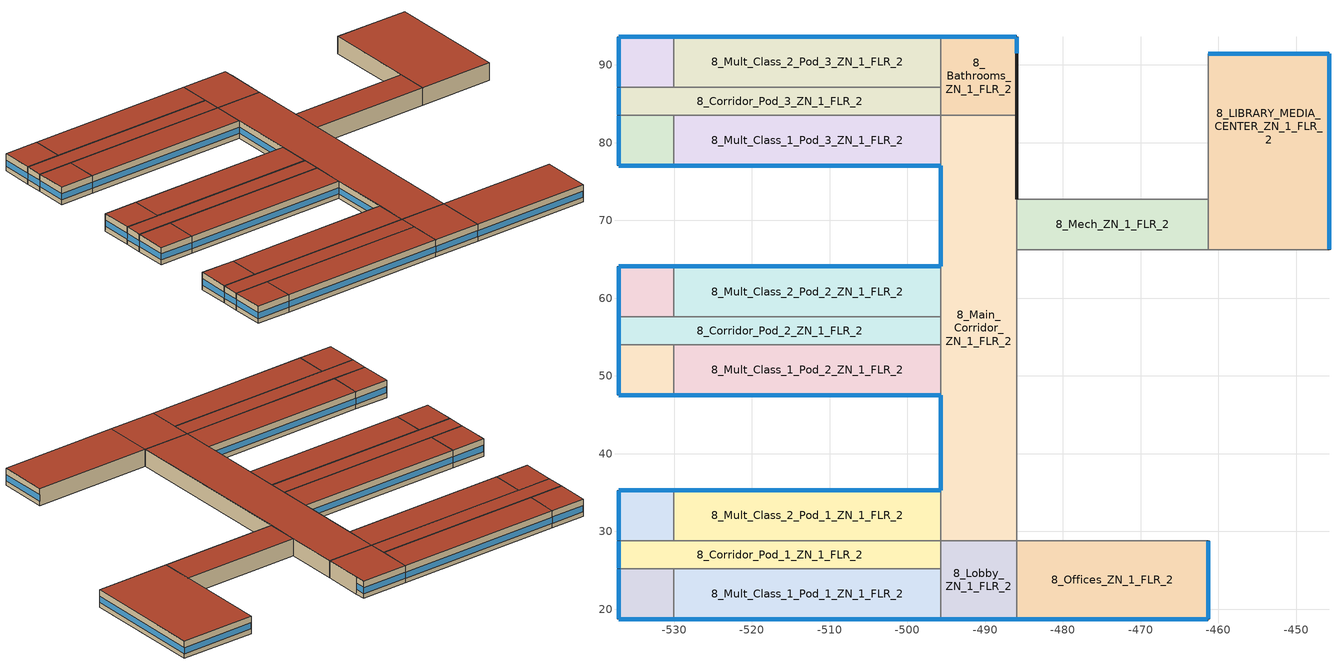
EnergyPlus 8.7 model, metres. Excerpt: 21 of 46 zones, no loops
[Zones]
8_Bathrooms_ZN_1_FLR_2
 floor to 8_Bathrooms_ZN_1_FLR_1 (INT-FLOOR-TOPSIDE): -485.95,93.6 -485.95,83.52 -495.67,83.52 -495.67,93.6 z3.6
 wall outside (HPWall): -485.95,83.52 -485.95,91.44 -485.95,93.6 -495.67,93.6 z3.6:7.2
 wall to 8_Main_Corridor_ZN_1_FLR_2 (int-walls): -495.67,83.52 -485.95,83.52 z3.6:7.2
 wall to 8_Mult_Class_2_Pod_3_ZN_1_FLR_2 (int-walls): -495.67,93.6 -495.67,87.12 z3.6:7.2
 wall to 8_Corridor_Pod_3_ZN_1_FLR_2 (int-walls): -495.67,87.12 -495.67,83.52 z3.6:7.2
 window (Dbl Elec Abs Bleached 6mm/13mm Air): -485.95,91.48 -485.95,93.56 z4.59:5.89; -485.98,93.6 -495.64,93.6 z4.59:5.86
 roof outside (HPRoof): -495.67,93.6 -495.67,83.52 -485.95,83.52 -485.95,93.6 z7.2
8_Corner_Class_1_Pod_1_ZN_1_FLR_2
 floor to 8_Corner_Class_1_Pod_1_ZN_1_FLR_1 (INT-FLOOR-TOPSIDE): -530.01,25.2 -530.01,18.72 -537.14,18.72 -537.14,25.2 z3.6
 wall outside (HPWall): -537.14,25.2 -537.14,18.72 -530.01,18.72 z3.6:7.2
 wall to 8_Mult_Class_1_Pod_1_ZN_1_FLR_2 (int-walls): -530.01,18.72 -530.01,25.2 z3.6:7.2
 wall to 8_Corridor_Pod_1_ZN_1_FLR_2 (int-walls): -530.01,25.2 -537.14,25.2 z3.6:7.2
 window (Dbl Elec Abs Bleached 6mm/13mm Air): -537.11,18.72 -530.04,18.72 / -537.14,25.16 -537.14,18.76 z4.59:5.86
 roof outside (HPRoof): -537.14,25.2 -537.14,18.72 -530.01,18.72 -530.01,25.2 z7.2
8_Corner_Class_1_Pod_2_ZN_1_FLR_2
 floor to 8_Corner_Class_1_Pod_2_ZN_1_FLR_1 (INT-FLOOR-TOPSIDE): -530.01,54 -530.01,47.52 -537.14,47.52 -537.14,54 z3.6
 wall outside (HPWall): -537.14,54 -537.14,47.52 -530.01,47.52 z3.6:7.2
 wall to 8_Mult_Class_1_Pod_2_ZN_1_FLR_2 (int-walls): -530.01,47.52 -530.01,54 z3.6:7.2
 wall to 8_Corridor_Pod_2_ZN_1_FLR_2 (int-walls): -530.01,54 -537.14,54 z3.6:7.2
 window (Dbl Elec Abs Bleached 6mm/13mm Air): -537.11,47.52 -530.04,47.52 / -537.14,53.96 -537.14,47.56 z4.59:5.86
 roof outside (HPRoof): -537.14,54 -537.14,47.52 -530.01,47.52 -530.01,54 z7.2
8_Corner_Class_1_Pod_3_ZN_1_FLR_2
 floor to 8_Corner_Class_1_Pod_3_ZN_1_FLR_1 (INT-FLOOR-TOPSIDE): -530.01,83.52 -530.01,77.04 -537.14,77.04 -537.14,83.52 z3.6
 wall outside (HPWall): -537.14,83.52 -537.14,77.04 -530.01,77.04 z3.6:7.2
 wall to 8_Mult_Class_1_Pod_3_ZN_1_FLR_2 (int-walls): -530.01,77.04 -530.01,83.52 z3.6:7.2
 wall to 8_Corridor_Pod_3_ZN_1_FLR_2 (int-walls): -530.01,83.52 -537.14,83.52 z3.6:7.2
 window (Dbl Elec Abs Bleached 6mm/13mm Air): -537.11,77.04 -530.04,77.04 / -537.14,83.48 -537.14,77.08 z4.59:5.86
 roof outside (HPRoof): -537.14,83.52 -537.14,77.04 -530.01,77.04 -530.01,83.52 z7.2
8_Corner_Class_2_Pod_1_ZN_1_FLR_2
 floor to 8_Corner_Class_2_Pod_1_ZN_1_FLR_1 (INT-FLOOR-TOPSIDE): -530.01,35.28 -530.01,28.8 -537.14,28.8 -537.14,35.28 z3.6
 wall outside (HPWall): -530.01,35.28 -537.14,35.28 -537.14,28.8 z3.6:7.2
 wall to 8_Corridor_Pod_1_ZN_1_FLR_2 (int-walls): -537.14,28.8 -530.01,28.8 z3.6:7.2
 wall to 8_Mult_Class_2_Pod_1_ZN_1_FLR_2 (int-walls): -530.01,28.8 -530.01,35.28 z3.6:7.2
 window (Dbl Elec Abs Bleached 6mm/13mm Air): -530.04,35.28 -537.11,35.28 / -537.14,35.24 -537.14,28.84 z4.59:5.86
 roof outside (HPRoof): -537.14,35.28 -537.14,28.8 -530.01,28.8 -530.01,35.28 z7.2
8_Corner_Class_2_Pod_2_ZN_1_FLR_2
 floor to 8_Corner_Class_2_Pod_2_ZN_1_FLR_1 (INT-FLOOR-TOPSIDE): -530.01,64.08 -530.01,57.6 -537.14,57.6 -537.14,64.08 z3.6
 wall outside (HPWall): -530.01,64.08 -537.14,64.08 -537.14,57.6 z3.6:7.2
 wall to 8_Corridor_Pod_2_ZN_1_FLR_2 (int-walls): -537.14,57.6 -530.01,57.6 z3.6:7.2
 wall to 8_Mult_Class_2_Pod_2_ZN_1_FLR_2 (int-walls): -530.01,57.6 -530.01,64.08 z3.6:7.2
 window (Dbl Elec Abs Bleached 6mm/13mm Air): -530.04,64.08 -537.11,64.08 / -537.14,64.04 -537.14,57.64 z4.59:5.86
 roof outside (HPRoof): -537.14,64.08 -537.14,57.6 -530.01,57.6 -530.01,64.08 z7.2
8_Corner_Class_2_Pod_3_ZN_1_FLR_2
 floor to 8_Corner_Class_2_Pod_3_ZN_1_FLR_1 (INT-FLOOR-TOPSIDE): -530.01,93.6 -530.01,87.12 -537.14,87.12 -537.14,93.6 z3.6
 wall outside (HPWall): -530.01,93.6 -537.14,93.6 -537.14,87.12 z3.6:7.2
 wall to 8_Corridor_Pod_3_ZN_1_FLR_2 (int-walls): -537.14,87.12 -530.01,87.12 z3.6:7.2
 wall to 8_Mult_Class_2_Pod_3_ZN_1_FLR_2 (int-walls): -530.01,87.12 -530.01,93.6 z3.6:7.2
 window (Dbl Elec Abs Bleached 6mm/13mm Air): -530.04,93.6 -537.11,93.6 / -537.14,93.56 -537.14,87.16 z4.59:5.86
 roof outside (HPRoof): -537.14,93.6 -537.14,87.12 -530.01,87.12 -530.01,93.6 z7.2
8_Corridor_Pod_1_ZN_1_FLR_2
 floor to 8_Corridor_Pod_1_ZN_1_FLR_1 (INT-FLOOR-TOPSIDE): -495.67,28.8 -495.67,25.2 -537.14,25.2 -537.14,28.8 z3.6
 wall outside (HPWall): -537.14,28.8 -537.14,25.2 z3.6:7.2
 wall to 8_Mult_Class_1_Pod_1_ZN_1_FLR_2 (int-walls): -530.01,25.2 -495.67,25.2 z3.6:7.2
 wall to 8_Lobby_ZN_1_FLR_2 (int-walls): -495.67,25.2 -495.67,28.8 z3.6:7.2
 wall to 8_Mult_Class_2_Pod_1_ZN_1_FLR_2 (int-walls): -495.67,28.8 -530.01,28.8 z3.6:7.2
 window (Dbl Elec Abs Bleached 6mm/13mm Air): -537.14,28.76 -537.14,25.24 z4.59:5.88
 roof outside (HPRoof): -537.14,28.8 -537.14,25.2 -495.67,25.2 -495.67,28.8 z7.2
8_Corridor_Pod_2_ZN_1_FLR_2
 floor to 8_Corridor_Pod_2_ZN_1_FLR_1 (INT-FLOOR-TOPSIDE): -495.67,57.6 -495.67,54 -537.14,54 -537.14,57.6 z3.6
 wall outside (HPWall): -537.14,57.6 -537.14,54 z3.6:7.2
 wall to 8_Mult_Class_1_Pod_2_ZN_1_FLR_2 (int-walls): -530.01,54 -495.67,54 z3.6:7.2
 wall to 8_Main_Corridor_ZN_1_FLR_2 (int-walls): -495.67,54 -495.67,57.6 z3.6:7.2
 wall to 8_Mult_Class_2_Pod_2_ZN_1_FLR_2 (int-walls): -495.67,57.6 -530.01,57.6 z3.6:7.2
 window (Dbl Elec Abs Bleached 6mm/13mm Air): -537.14,57.56 -537.14,54.04 z4.59:5.88
 roof outside (HPRoof): -537.14,57.6 -537.14,54 -495.67,54 -495.67,57.6 z7.2
8_Corridor_Pod_3_ZN_1_FLR_2
 floor to 8_Corridor_Pod_3_ZN_1_FLR_1 (INT-FLOOR-TOPSIDE): -495.67,87.12 -495.67,83.52 -537.14,83.52 -537.14,87.12 z3.6
 wall outside (HPWall): -537.14,87.12 -537.14,83.52 z3.6:7.2
 wall to 8_Mult_Class_1_Pod_3_ZN_1_FLR_2 (int-walls): -530.01,83.52 -495.67,83.52 z3.6:7.2
 wall to 8_Mult_Class_2_Pod_3_ZN_1_FLR_2 (int-walls): -495.67,87.12 -530.01,87.12 z3.6:7.2
 window (Dbl Elec Abs Bleached 6mm/13mm Air): -537.14,87.08 -537.14,83.56 z4.59:5.88
 roof outside (HPRoof): -537.14,87.12 -537.14,83.52 -495.67,83.52 -495.67,87.12 z7.2
8_LIBRARY_MEDIA_CENTER_ZN_1_FLR_2
 floor to 8_Kitchen_ZN_1_FLR_1 (INT-FLOOR-TOPSIDE): -445.77,72.72 -445.77,66.24 -461.32,66.24 -461.32,72.72 z3.6
 floor to 8_Cafeteria_ZN_1_FLR_1 (INT-FLOOR-TOPSIDE): -445.77,91.44 -445.77,72.72 -461.32,72.72 -461.32,91.44 z3.6
 wall outside (HPWall): -445.77,66.24 -445.77,91.44 -461.32,91.44 z3.6:7.2
 wall to 8_Aux_Gym_ZN_1_FLR_1 (int-walls): -461.32,66.24 -445.77,66.24 z3.6:7.2
 wall to 8_Mech_ZN_1_FLR_2 (int-walls): -461.32,72.72 -461.32,66.24 z3.6:7.2
 wall to 8_Auditorium_ZN_1_FLR_1 (int-walls): -461.32,91.44 -461.32,72.72 z3.6:7.2
 window (Dbl Elec Abs Bleached 6mm/13mm Air): -445.77,66.28 -445.77,91.4 / -445.8,91.44 -461.29,91.44 z4.59:5.86
 roof outside (HPRoof): -461.32,91.44 -461.32,66.24 -445.77,66.24 -445.77,91.44 z7.2
8_Lobby_ZN_1_FLR_2
 floor to 8_Lobby_ZN_1_FLR_1 (INT-FLOOR-TOPSIDE): -485.95,28.8 -485.95,18.72 -495.67,18.72 -495.67,28.8 z3.6
 wall outside (HPWall): -495.67,18.72 -485.95,18.72 z3.6:7.2
 wall to 8_Offices_ZN_1_FLR_2 (int-walls): -485.95,18.72 -485.95,28.8 z3.6:7.2
 wall to 8_Main_Corridor_ZN_1_FLR_2 (int-walls): -485.95,28.8 -495.67,28.8 z3.6:7.2
 wall to 8_Mult_Class_1_Pod_1_ZN_1_FLR_2 (int-walls): -495.67,25.2 -495.67,18.72 z3.6:7.2
 window (Dbl Elec Abs Bleached 6mm/13mm Air): -495.64,18.72 -485.98,18.72 z4.59:5.86
 roof outside (HPRoof): -495.67,28.8 -495.67,18.72 -485.95,18.72 -485.95,28.8 z7.2
8_Main_Corridor_ZN_1_FLR_2
 floor to 8_Main_Corridor_ZN_1_FLR_1 (INT-FLOOR-TOPSIDE): -485.95,83.52 -485.95,28.8 -495.67,28.8 -495.67,83.52 z3.6
 wall outside (HPWall): -495.67,47.52 -495.67,35.28 / -485.95,72.72 -485.95,83.52 / -495.67,77.04 -495.67,64.08 z3.6:7.2
 wall to 8_Mult_Class_1_Pod_2_ZN_1_FLR_2 (int-walls): -495.67,54 -495.67,47.52 z3.6:7.2
 wall to 8_Mult_Class_2_Pod_1_ZN_1_FLR_2 (int-walls): -495.67,35.28 -495.67,28.8 z3.6:7.2
 wall to 8_Gym_ZN_1_FLR_1 (int-walls): -485.95,28.8 -485.95,66.24 z3.6:7.2
 wall to 8_Mech_ZN_1_FLR_2 (int-walls): -485.95,66.24 -485.95,72.72 z3.6:7.2
 wall to 8_Mult_Class_1_Pod_3_ZN_1_FLR_2 (int-walls): -495.67,83.52 -495.67,77.04 z3.6:7.2
 wall to 8_Mult_Class_2_Pod_2_ZN_1_FLR_2 (int-walls): -495.67,64.08 -495.67,57.6 z3.6:7.2
 window (Dbl Elec Abs Bleached 6mm/13mm Air): -495.67,47.48 -495.67,35.32 / -495.67,77 -495.67,64.12 z4.59:5.86
 roof outside (HPRoof): -495.67,83.52 -495.67,28.8 -485.95,28.8 -485.95,83.52 z7.2
8_Mech_ZN_1_FLR_2
 floor to 8_Mech_ZN_1_FLR_1 (INT-FLOOR-TOPSIDE): -461.32,72.72 -461.32,66.24 -485.95,66.24 -485.95,72.72 z3.6
 wall to 8_Gym_ZN_1_FLR_1 (int-walls): -485.95,66.24 -461.32,66.24 z3.6:7.2
 wall to 8_Auditorium_ZN_1_FLR_1 (int-walls): -461.32,72.72 -485.95,72.72 z3.6:7.2
 roof outside (HPRoof): -485.95,72.72 -485.95,66.24 -461.32,66.24 -461.32,72.72 z7.2
8_Mult_Class_1_Pod_1_ZN_1_FLR_2
 floor to 8_Mult_Class_1_Pod_1_ZN_1_FLR_1 (INT-FLOOR-TOPSIDE): -495.67,25.2 -495.67,18.72 -530.01,18.72 -530.01,25.2 z3.6
 wall outside (HPWall): -530.01,18.72 -495.67,18.72 z3.6:7.2
 window (Dbl Elec Abs Bleached 6mm/13mm Air): -529.98,18.72 -495.7,18.72 z4.59:5.85
 roof outside (HPRoof): -530.01,25.2 -530.01,18.72 -495.67,18.72 -495.67,25.2 z7.2
8_Mult_Class_1_Pod_2_ZN_1_FLR_2
 floor to 8_Mult_Class_1_Pod_2_ZN_1_FLR_1 (INT-FLOOR-TOPSIDE): -495.67,54 -495.67,47.52 -530.01,47.52 -530.01,54 z3.6
 wall outside (HPWall): -530.01,47.52 -495.67,47.52 z3.6:7.2
 window (Dbl Elec Abs Bleached 6mm/13mm Air): -529.98,47.52 -495.7,47.52 z4.59:5.85
 roof outside (HPRoof): -530.01,54 -530.01,47.52 -495.67,47.52 -495.67,54 z7.2
8_Mult_Class_1_Pod_3_ZN_1_FLR_2
 floor to 8_Mult_Class_1_Pod_3_ZN_1_FLR_1 (INT-FLOOR-TOPSIDE): -495.67,83.52 -495.67,77.04 -530.01,77.04 -530.01,83.52 z3.6
 wall outside (HPWall): -530.01,77.04 -495.67,77.04 z3.6:7.2
 window (Dbl Elec Abs Bleached 6mm/13mm Air): -529.98,77.04 -495.7,77.04 z4.59:5.85
 roof outside (HPRoof): -530.01,83.52 -530.01,77.04 -495.67,77.04 -495.67,83.52 z7.2
8_Mult_Class_2_Pod_1_ZN_1_FLR_2
 floor to 8_Mult_Class_2_Pod_1_ZN_1_FLR_1 (INT-FLOOR-TOPSIDE): -495.67,35.28 -495.67,28.8 -530.01,28.8 -530.01,35.28 z3.6
 wall outside (HPWall): -495.67,35.28 -530.01,35.28 z3.6:7.2
 window (Dbl Elec Abs Bleached 6mm/13mm Air): -495.7,35.28 -529.98,35.28 z4.59:5.85
 roof outside (HPRoof): -530.01,35.28 -530.01,28.8 -495.67,28.8 -495.67,35.28 z7.2
8_Mult_Class_2_Pod_2_ZN_1_FLR_2
 floor to 8_Mult_Class_2_Pod_2_ZN_1_FLR_1 (INT-FLOOR-TOPSIDE): -495.67,64.08 -495.67,57.6 -530.01,57.6 -530.01,64.08 z3.6
 wall outside (HPWall): -495.67,64.08 -530.01,64.08 z3.6:7.2
 window (Dbl Elec Abs Bleached 6mm/13mm Air): -495.7,64.08 -529.98,64.08 z4.59:5.85
 roof outside (HPRoof): -530.01,64.08 -530.01,57.6 -495.67,57.6 -495.67,64.08 z7.2
8_Mult_Class_2_Pod_3_ZN_1_FLR_2
 floor to 8_Mult_Class_2_Pod_3_ZN_1_FLR_1 (INT-FLOOR-TOPSIDE): -495.67,93.6 -495.67,87.12 -530.01,87.12 -530.01,93.6 z3.6
 wall outside (HPWall): -495.67,93.6 -530.01,93.6 z3.6:7.2
 window (Dbl Elec Abs Bleached 6mm/13mm Air): -495.7,93.6 -529.98,93.6 z4.59:5.85
 roof outside (HPRoof): -530.01,93.6 -530.01,87.12 -495.67,87.12 -495.67,93.6 z7.2
8_Offices_ZN_1_FLR_2
 floor to 8_Offices_ZN_1_FLR_1 (INT-FLOOR-TOPSIDE): -461.32,28.8 -461.32,18.72 -485.95,18.72 -485.95,28.8 z3.6
 wall outside (HPWall): -485.95,18.72 -461.32,18.72 -461.32,28.8 z3.6:7.2
 wall to 8_Gym_ZN_1_FLR_1 (int-walls): -461.32,28.8 -485.95,28.8 z3.6:7.2
 window (Dbl Elec Abs Bleached 6mm/13mm Air): -485.92,18.72 -461.36,18.72 z4.59:5.85; -461.32,18.76 -461.32,28.76 z4.59:5.86
 roof outside (HPRoof): -485.95,28.8 -485.95,18.72 -461.32,18.72 -461.32,28.8 z7.2
[Building]
Ref Bldg Secondary School New2004_v1.3_5.0: North Axis {deg}=0; Terrain=City; Loads Convergence Tolerance Value=0.04; Temperature Convergence Tolerance Value {deltaC}=0.2; Solar Distribution=FullInteriorAndExterior; Maximum Number of Warmup Days=25; Minimum Number of Warmup Days=6
[Site:Location]
USA IL-CHICAGO-OHARE: Latitude {deg}=41.77; Longitude {deg}=-87.75; Time Zone {hr}=-6; Elevation {m}=190
[SizingPeriod:WeatherFileDays] Day of Week for Start Day=Monday; Use Weather File Daylight Saving Period=Yes; Use Weather File Rain and Snow Indicators=Yes
Name | Begin Month | Begin Day of Month | End Month | End Day of Month
HDD | 11 | 20 | 11 | 20
CDD | 7 | 21 | 7 | 21
HDD3 | 12 | 20 | 12 | 20
CDD2 | 5 | 23 | 5 | 23
[Site:GroundTemperature:BuildingSurface]
4.4, 3.3, 2.3, 1.8, 2, 4, 6.8, 9.3, 10.1, 9.6, 7.8, 6
[Site:WaterMainsTemperature]
Calculation Method=CORRELATION; Annual Average Outdoor Air Temperature {C}=9.69; Maximum Difference In Monthly Average Outdoor Air Temperatures {deltaC}=28.1
[Material] Thermal Absorptance=0.9
Name | Roughness | Thickness {m} | Conductivity {W/m-K} | Density {kg/m3} | Specific Heat {J/kg-K} | Solar Absorptance | Visible Absorptance
Std Wood 6inch | MediumSmooth | 0.15 | 0.12 | 540 | 1210 | 0.7 | 0.7
1/2IN Gypsum | Smooth | 0.0127 | 0.16 | 784.9 | 830 | 0.92 | 0.92
1IN Stucco | Smooth | 0.0253 | 0.6918 | 1858 | 837 | 0.92 | 0.92
8IN CONCRETE HW | Rough | 0.2032 | 1.311 | 2240 | 836.8 | 0.7 | 0.7
Roof Membrane | VeryRough | 0.0095 | 0.16 | 1121.29 | 1460 | 0.7 | 0.7
Metal Decking | MediumSmooth | 0.0015 | 45.006 | 7680 | 418.4 | 0.7 | 0.3
MAT-CC05 4 HW CONCRETE | Rough | 0.1016 | 1.311 | 2240 | 836.8 | 0.7 | 0.7
Wall Insulation HP | MediumRough | 0.32972 | 0.049 | 265 | 836.8 | 0.7 | 0.7
Roof Insulation HP | MediumRough | 0.68799 | 0.049 | 265 | 836.8 | 0.7 | 0.7
[Material:NoMass]
CP02 CARPET PAD: Roughness=VeryRough; Thermal Resistance {m2-K/W}=0.2165; Thermal Absorptance=0.9; Solar Absorptance=0.7; Visible Absorptance=0.8
[WindowMaterial:Glazing] Optical Data Type=SpectralAverage; Thickness {m}=0.012; Infrared Transmittance at Normal Incidence=0; Front Side Infrared Hemispherical Emissivity=0.84; Conductivity {W/m-K}=0.9
Name | Solar Transmittance at Normal Incidence | Front Side Solar Reflectance at Normal Incidence | Back Side Solar Reflectance at Normal Incidence | Visible Transmittance at Normal Incidence | Front Side Visible Reflectance at Normal Incidence | Back Side Visible Reflectance at Normal Incidence | Back Side Infrared Hemispherical Emissivity
ECABS-2 BLEACHED 6MM | 0.814 | 0.086 | 0.086 | 0.847 | 0.099 | 0.099 | 0.1
ECABS-2 COLORED 6MM | 0.111 | 0.179 | 0.179 | 0.128 | 0.081 | 0.081 | 0.1
CLEAR 12MM | 0.653 | 0.064 | 0.064 | 0.841 | 0.077 | 0.077 | 0.84
[WindowMaterial:Gas]
ARGON 13MM: Gas Type=Argon; Thickness {m}=0.0127
[Construction]
int-walls: 1/2IN Gypsum, 1/2IN Gypsum
INT-FLOOR-TOPSIDE: MAT-CC05 4 HW CONCRETE, CP02 CARPET PAD
InteriorFurnishings: Std Wood 6inch
HPWall: 1IN Stucco, 8IN CONCRETE HW, Wall Insulation HP, 1/2IN Gypsum
HPRoof: Roof Membrane, Roof Insulation HP, Metal Decking
Dbl Elec Abs Bleached 6mm/13mm Air: ECABS-2 BLEACHED 6MM, ARGON 13MM, CLEAR 12MM, ARGON 13MM, CLEAR 12MM
Dbl Elec Abs Colored 6mm/13mm Air: ECABS-2 COLORED 6MM, ARGON 13MM, CLEAR 12MM, ARGON 13MM, CLEAR 12MM
[WindowProperty:ShadingControl]
8_ECW: Shading Type=SwitchableGlazing; Construction with Shading=Dbl Elec Abs Colored 6mm/13mm Air; Shading Control Type=OnIfHighZoneAirTemperature; Shading Control Is Scheduled=No; Glare Control Is Active=No
[Zone] Type=1; Multiplier=1; Floor Area {m2}=autocalculate; Part of Total Floor Area=Yes
8_Bathrooms_ZN_1_FLR_2; 8_Corner_Class_1_Pod_1_ZN_1_FLR_2; 8_Corner_Class_1_Pod_2_ZN_1_FLR_2; 8_Corner_Class_1_Pod_3_ZN_1_FLR_2; 8_Corner_Class_2_Pod_1_ZN_1_FLR_2; 8_Corner_Class_2_Pod_2_ZN_1_FLR_2; 8_Corner_Class_2_Pod_3_ZN_1_FLR_2; 8_Corridor_Pod_1_ZN_1_FLR_2; 8_Corridor_Pod_2_ZN_1_FLR_2; 8_Corridor_Pod_3_ZN_1_FLR_2; 8_LIBRARY_MEDIA_CENTER_ZN_1_FLR_2; 8_Lobby_ZN_1_FLR_2; 8_Main_Corridor_ZN_1_FLR_2; 8_Mech_ZN_1_FLR_2; 8_Mult_Class_1_Pod_1_ZN_1_FLR_2; 8_Mult_Class_1_Pod_2_ZN_1_FLR_2; 8_Mult_Class_1_Pod_3_ZN_1_FLR_2; 8_Mult_Class_2_Pod_1_ZN_1_FLR_2; 8_Mult_Class_2_Pod_2_ZN_1_FLR_2; 8_Mult_Class_2_Pod_3_ZN_1_FLR_2; 8_Offices_ZN_1_FLR_2
[InternalMass] Construction=InteriorFurnishings
Name | Zone | Surface Area {m2}
8_Bathrooms_ZN_1_FLR_2 Internal Mass | 8_Bathrooms_ZN_1_FLR_2 | 420
8_Corner_Class_1_Pod_1_ZN_1_FLR_2 Internal Mass | 8_Corner_Class_1_Pod_1_ZN_1_FLR_2 | 198
8_Corner_Class_1_Pod_2_ZN_1_FLR_2 Internal Mass | 8_Corner_Class_1_Pod_2_ZN_1_FLR_2 | 198
8_Corner_Class_1_Pod_3_ZN_1_FLR_2 Internal Mass | 8_Corner_Class_1_Pod_3_ZN_1_FLR_2 | 198
8_Corner_Class_2_Pod_1_ZN_1_FLR_2 Internal Mass | 8_Corner_Class_2_Pod_1_ZN_1_FLR_2 | 198
8_Corner_Class_2_Pod_2_ZN_1_FLR_2 Internal Mass | 8_Corner_Class_2_Pod_2_ZN_1_FLR_2 | 198
8_Corner_Class_2_Pod_3_ZN_1_FLR_2 Internal Mass | 8_Corner_Class_2_Pod_3_ZN_1_FLR_2 | 198
8_Corridor_Pod_1_ZN_1_FLR_2 Internal Mass | 8_Corridor_Pod_1_ZN_1_FLR_2 | 640
8_Corridor_Pod_2_ZN_1_FLR_2 Internal Mass | 8_Corridor_Pod_2_ZN_1_FLR_2 | 640
8_Corridor_Pod_3_ZN_1_FLR_2 Internal Mass | 8_Corridor_Pod_3_ZN_1_FLR_2 | 640
8_LIBRARY_MEDIA_CENTER_ZN_1_FLR_2 Internal Mass | 8_LIBRARY_MEDIA_CENTER_ZN_1_FLR_2 | 1680
8_Lobby_ZN_1_FLR_2 Internal Mass | 8_Lobby_ZN_1_FLR_2 | 420
8_Main_Corridor_ZN_1_FLR_2 Internal Mass | 8_Main_Corridor_ZN_1_FLR_2 | 2280
8_Mech_ZN_1_FLR_2 Internal Mass | 8_Mech_ZN_1_FLR_2 | 684
8_Mult_Class_1_Pod_1_ZN_1_FLR_2 Internal Mass | 8_Mult_Class_1_Pod_1_ZN_1_FLR_2 | 954
8_Mult_Class_1_Pod_2_ZN_1_FLR_2 Internal Mass | 8_Mult_Class_1_Pod_2_ZN_1_FLR_2 | 954
8_Mult_Class_1_Pod_3_ZN_1_FLR_2 Internal Mass | 8_Mult_Class_1_Pod_3_ZN_1_FLR_2 | 954
8_Mult_Class_2_Pod_1_ZN_1_FLR_2 Internal Mass | 8_Mult_Class_2_Pod_1_ZN_1_FLR_2 | 954
8_Mult_Class_2_Pod_2_ZN_1_FLR_2 Internal Mass | 8_Mult_Class_2_Pod_2_ZN_1_FLR_2 | 954
8_Mult_Class_2_Pod_3_ZN_1_FLR_2 Internal Mass | 8_Mult_Class_2_Pod_3_ZN_1_FLR_2 | 954
8_Offices_ZN_1_FLR_2 Internal Mass | 8_Offices_ZN_1_FLR_2 | 1064
[People] Number of People Calculation Method=Area/Person; Fraction Radiant=0.3; Sensible Heat Fraction=AUTOCALCULATE; Activity Level Schedule=8_ACTIVITY_SCH; Enable ASHRAE 55 Comfort Warnings=No; Mean Radiant Temperature Calculation Type=ZoneAveraged; Work Efficiency Schedule=8_WORK_EFF_SCH; Clothing Insulation Calculation Method=ClothingInsulationSchedule; Clothing Insulation Schedule=8_CLOTHING_SCH; Air Velocity Schedule=8_AIR_VELO_SCH; Thermal Comfort Model 1 Type=FANGER
Name | Zone or ZoneList | Number of People Schedule | Zone Floor Area per Person {m2/person}
8_Bathrooms_ZN_1_FLR_2 People | 8_Bathrooms_ZN_1_FLR_2 | 8_BLDG_OCC_SCH | 10
8_Corner_Class_1_Pod_1_ZN_1_FLR_2 People | 8_Corner_Class_1_Pod_1_ZN_1_FLR_2 | 8_BLDG_OCC_SCH | 4
8_Corner_Class_1_Pod_2_ZN_1_FLR_2 People | 8_Corner_Class_1_Pod_2_ZN_1_FLR_2 | 8_BLDG_OCC_SCH | 4
8_Corner_Class_1_Pod_3_ZN_1_FLR_2 People | 8_Corner_Class_1_Pod_3_ZN_1_FLR_2 | 8_BLDG_OCC_SCH | 4
8_Corner_Class_2_Pod_1_ZN_1_FLR_2 People | 8_Corner_Class_2_Pod_1_ZN_1_FLR_2 | 8_BLDG_OCC_SCH | 4
8_Corner_Class_2_Pod_2_ZN_1_FLR_2 People | 8_Corner_Class_2_Pod_2_ZN_1_FLR_2 | 8_BLDG_OCC_SCH | 4
8_Corner_Class_2_Pod_3_ZN_1_FLR_2 People | 8_Corner_Class_2_Pod_3_ZN_1_FLR_2 | 8_BLDG_OCC_SCH | 4
8_Corridor_Pod_1_ZN_1_FLR_2 People | 8_Corridor_Pod_1_ZN_1_FLR_2 | 8_BLDG_OCC_SCH | 10
8_Corridor_Pod_2_ZN_1_FLR_2 People | 8_Corridor_Pod_2_ZN_1_FLR_2 | 8_BLDG_OCC_SCH | 10
8_Corridor_Pod_3_ZN_1_FLR_2 People | 8_Corridor_Pod_3_ZN_1_FLR_2 | 8_BLDG_OCC_SCH | 10
8_LIBRARY_MEDIA_CENTER_ZN_1_FLR_2 People | 8_LIBRARY_MEDIA_CENTER_ZN_1_FLR_2 | 8_BLDG_OCC_SCH | 4.35
8_Mech_ZN_1_FLR_2 People | 8_Mech_ZN_1_FLR_2 | 8_BLDG_OCC_SCH | 100
8_Mult_Class_1_Pod_1_ZN_1_FLR_2 People | 8_Mult_Class_1_Pod_1_ZN_1_FLR_2 | 8_BLDG_OCC_SCH | 4
8_Mult_Class_1_Pod_2_ZN_1_FLR_2 People | 8_Mult_Class_1_Pod_2_ZN_1_FLR_2 | 8_BLDG_OCC_SCH | 4
8_Mult_Class_1_Pod_3_ZN_1_FLR_2 People | 8_Mult_Class_1_Pod_3_ZN_1_FLR_2 | 8_BLDG_OCC_SCH_Extend | 4
8_Mult_Class_2_Pod_1_ZN_1_FLR_2 People | 8_Mult_Class_2_Pod_1_ZN_1_FLR_2 | 8_BLDG_OCC_SCH | 4
8_Mult_Class_2_Pod_2_ZN_1_FLR_2 People | 8_Mult_Class_2_Pod_2_ZN_1_FLR_2 | 8_BLDG_OCC_SCH | 4
8_Mult_Class_2_Pod_3_ZN_1_FLR_2 People | 8_Mult_Class_2_Pod_3_ZN_1_FLR_2 | 8_BLDG_OCC_SCH_Extend | 4
8_Offices_ZN_1_FLR_2 People | 8_Offices_ZN_1_FLR_2 | 8_BLDG_OCC_SCH_Offices | 20
[Lights] Schedule=8_BLDG_LIGHT_SCH; Design Level Calculation Method=Watts/Area; Return Air Fraction=0; Fraction Radiant=0.2; Fraction Visible=0.6; Fraction Replaceable=1; Return Air Fraction Calculated from Plenum Temperature=No
Name | Zone or ZoneList | Watts per Zone Floor Area {W/m2}
8_Bathrooms_ZN_1_FLR_2_Lights | 8_Bathrooms_ZN_1_FLR_2 | 5.81
8_Corner_Class_1_Pod_1_ZN_1_FLR_2_Lights | 8_Corner_Class_1_Pod_1_ZN_1_FLR_2 | 9.04
8_Corner_Class_1_Pod_2_ZN_1_FLR_2_Lights | 8_Corner_Class_1_Pod_2_ZN_1_FLR_2 | 9.04
8_Corner_Class_1_Pod_3_ZN_1_FLR_2_Lights | 8_Corner_Class_1_Pod_3_ZN_1_FLR_2 | 9.04
8_Corner_Class_2_Pod_1_ZN_1_FLR_2_Lights | 8_Corner_Class_2_Pod_1_ZN_1_FLR_2 | 9.04
8_Corner_Class_2_Pod_2_ZN_1_FLR_2_Lights | 8_Corner_Class_2_Pod_2_ZN_1_FLR_2 | 9.04
8_Corner_Class_2_Pod_3_ZN_1_FLR_2_Lights | 8_Corner_Class_2_Pod_3_ZN_1_FLR_2 | 9.04
8_Corridor_Pod_1_ZN_1_FLR_2_Lights | 8_Corridor_Pod_1_ZN_1_FLR_2 | 3.23
8_Corridor_Pod_2_ZN_1_FLR_2_Lights | 8_Corridor_Pod_2_ZN_1_FLR_2 | 3.23
8_Corridor_Pod_3_ZN_1_FLR_2_Lights | 8_Corridor_Pod_3_ZN_1_FLR_2 | 3.23
8_LIBRARY_MEDIA_CENTER_ZN_1_FLR_2_Lights | 8_LIBRARY_MEDIA_CENTER_ZN_1_FLR_2 | 8.39
8_Lobby_ZN_1_FLR_2_Lights | 8_Lobby_ZN_1_FLR_2 | 8.39
8_Main_Corridor_ZN_1_FLR_2_Lights | 8_Main_Corridor_ZN_1_FLR_2 | 3.23
8_Mech_ZN_1_FLR_2_Lights | 8_Mech_ZN_1_FLR_2 | 9.68
8_Mult_Class_1_Pod_1_ZN_1_FLR_2_Lights | 8_Mult_Class_1_Pod_1_ZN_1_FLR_2 | 9.04
8_Mult_Class_1_Pod_2_ZN_1_FLR_2_Lights | 8_Mult_Class_1_Pod_2_ZN_1_FLR_2 | 9.04
8_Mult_Class_1_Pod_3_ZN_1_FLR_2_Lights | 8_Mult_Class_1_Pod_3_ZN_1_FLR_2 | 9.04
8_Mult_Class_2_Pod_1_ZN_1_FLR_2_Lights | 8_Mult_Class_2_Pod_1_ZN_1_FLR_2 | 9.04
8_Mult_Class_2_Pod_2_ZN_1_FLR_2_Lights | 8_Mult_Class_2_Pod_2_ZN_1_FLR_2 | 9.04
8_Mult_Class_2_Pod_3_ZN_1_FLR_2_Lights | 8_Mult_Class_2_Pod_3_ZN_1_FLR_2 | 9.04
8_Offices_ZN_1_FLR_2_Lights | 8_Offices_ZN_1_FLR_2 | 7.1
[ElectricEquipment] Schedule=8_BLDG_EQUIP_SCH; Design Level Calculation Method=Watts/Area; Fraction Latent=0; Fraction Radiant=0.5; Fraction Lost=0
Name | Zone or ZoneList | Watts per Zone Floor Area {W/m2}
8_Bathrooms_ZN_1_FLR_2_PlugMisc_Equip | 8_Bathrooms_ZN_1_FLR_2 | 4
8_Corner_Class_1_Pod_1_ZN_1_FLR_2_PlugMisc_Equip | 8_Corner_Class_1_Pod_1_ZN_1_FLR_2 | 10
8_Corner_Class_1_Pod_2_ZN_1_FLR_2_PlugMisc_Equip | 8_Corner_Class_1_Pod_2_ZN_1_FLR_2 | 10
8_Corner_Class_1_Pod_3_ZN_1_FLR_2_PlugMisc_Equip | 8_Corner_Class_1_Pod_3_ZN_1_FLR_2 | 10
8_Corner_Class_2_Pod_1_ZN_1_FLR_2_PlugMisc_Equip | 8_Corner_Class_2_Pod_1_ZN_1_FLR_2 | 10
8_Corner_Class_2_Pod_2_ZN_1_FLR_2_PlugMisc_Equip | 8_Corner_Class_2_Pod_2_ZN_1_FLR_2 | 10
8_Corner_Class_2_Pod_3_ZN_1_FLR_2_PlugMisc_Equip | 8_Corner_Class_2_Pod_3_ZN_1_FLR_2 | 10
8_Corridor_Pod_1_ZN_1_FLR_2_PlugMisc_Equip | 8_Corridor_Pod_1_ZN_1_FLR_2 | 4
8_Corridor_Pod_2_ZN_1_FLR_2_PlugMisc_Equip | 8_Corridor_Pod_2_ZN_1_FLR_2 | 4
8_Corridor_Pod_3_ZN_1_FLR_2_PlugMisc_Equip | 8_Corridor_Pod_3_ZN_1_FLR_2 | 4
8_LIBRARY_MEDIA_CENTER_ZN_1_FLR_2_PlugMisc_Equip | 8_LIBRARY_MEDIA_CENTER_ZN_1_FLR_2 | 10
8_Lobby_ZN_1_FLR_2_PlugMisc_Equip | 8_Lobby_ZN_1_FLR_2 | 4
8_Main_Corridor_ZN_1_FLR_2_PlugMisc_Equip | 8_Main_Corridor_ZN_1_FLR_2 | 4
8_Mech_ZN_1_FLR_2_PlugMisc_Equip | 8_Mech_ZN_1_FLR_2 | 4
8_Mult_Class_1_Pod_1_ZN_1_FLR_2_PlugMisc_Equip | 8_Mult_Class_1_Pod_1_ZN_1_FLR_2 | 10
8_Mult_Class_1_Pod_2_ZN_1_FLR_2_PlugMisc_Equip | 8_Mult_Class_1_Pod_2_ZN_1_FLR_2 | 10
8_Mult_Class_1_Pod_3_ZN_1_FLR_2_PlugMisc_Equip | 8_Mult_Class_1_Pod_3_ZN_1_FLR_2 | 10
8_Mult_Class_2_Pod_1_ZN_1_FLR_2_PlugMisc_Equip | 8_Mult_Class_2_Pod_1_ZN_1_FLR_2 | 10
8_Mult_Class_2_Pod_2_ZN_1_FLR_2_PlugMisc_Equip | 8_Mult_Class_2_Pod_2_ZN_1_FLR_2 | 10
8_Mult_Class_2_Pod_3_ZN_1_FLR_2_PlugMisc_Equip | 8_Mult_Class_2_Pod_3_ZN_1_FLR_2 | 10
8_Offices_ZN_1_FLR_2_PlugMisc_Equip | 8_Offices_ZN_1_FLR_2 | 10.8
[ZoneInfiltration:DesignFlowRate] Schedule=8_INFIL_SCH; Design Flow Rate Calculation Method=Flow/ExteriorWallArea; Flow per Exterior Surface Area {m3/s-m2}=0.000302; Constant Term Coefficient=1; Temperature Term Coefficient=0; Velocity Term Coefficient=0; Velocity Squared Term Coefficient=0
Name | Zone or ZoneList
8_Bathrooms_ZN_1_FLR_2_Infiltration | 8_Bathrooms_ZN_1_FLR_2
8_Corner_Class_1_Pod_1_ZN_1_FLR_2_Infiltration | 8_Corner_Class_1_Pod_1_ZN_1_FLR_2
8_Corner_Class_1_Pod_2_ZN_1_FLR_2_Infiltration | 8_Corner_Class_1_Pod_2_ZN_1_FLR_2
8_Corner_Class_1_Pod_3_ZN_1_FLR_2_Infiltration | 8_Corner_Class_1_Pod_3_ZN_1_FLR_2
8_Corner_Class_2_Pod_1_ZN_1_FLR_2_Infiltration | 8_Corner_Class_2_Pod_1_ZN_1_FLR_2
8_Corner_Class_2_Pod_2_ZN_1_FLR_2_Infiltration | 8_Corner_Class_2_Pod_2_ZN_1_FLR_2
8_Corner_Class_2_Pod_3_ZN_1_FLR_2_Infiltration | 8_Corner_Class_2_Pod_3_ZN_1_FLR_2
8_Corridor_Pod_1_ZN_1_FLR_2_Infiltration | 8_Corridor_Pod_1_ZN_1_FLR_2
8_Corridor_Pod_2_ZN_1_FLR_2_Infiltration | 8_Corridor_Pod_2_ZN_1_FLR_2
8_Corridor_Pod_3_ZN_1_FLR_2_Infiltration | 8_Corridor_Pod_3_ZN_1_FLR_2
8_LIBRARY_MEDIA_CENTER_ZN_1_FLR_2_Infiltration | 8_LIBRARY_MEDIA_CENTER_ZN_1_FLR_2
8_Lobby_ZN_1_FLR_2_Infiltration | 8_Lobby_ZN_1_FLR_2
8_Main_Corridor_ZN_1_FLR_2_Infiltration | 8_Main_Corridor_ZN_1_FLR_2
8_Mult_Class_1_Pod_1_ZN_1_FLR_2_Infiltration | 8_Mult_Class_1_Pod_1_ZN_1_FLR_2
8_Mult_Class_1_Pod_2_ZN_1_FLR_2_Infiltration | 8_Mult_Class_1_Pod_2_ZN_1_FLR_2
8_Mult_Class_1_Pod_3_ZN_1_FLR_2_Infiltration | 8_Mult_Class_1_Pod_3_ZN_1_FLR_2
8_Mult_Class_2_Pod_1_ZN_1_FLR_2_Infiltration | 8_Mult_Class_2_Pod_1_ZN_1_FLR_2
8_Mult_Class_2_Pod_2_ZN_1_FLR_2_Infiltration | 8_Mult_Class_2_Pod_2_ZN_1_FLR_2
8_Mult_Class_2_Pod_3_ZN_1_FLR_2_Infiltration | 8_Mult_Class_2_Pod_3_ZN_1_FLR_2
8_Offices_ZN_1_FLR_2_Infiltration | 8_Offices_ZN_1_FLR_2
[ZoneVentilation:WindandStackOpenArea] Opening Area Fraction Schedule=8_VentingSched; Opening Effectiveness=autocalculate; Discharge Coefficient for Opening=autocalculate; Minimum Indoor Temperature {C}=23; Maximum Indoor Temperature {C}=25.5; Delta Temperature {deltaC}=0.5; Minimum Outdoor Temperature {C}=-32; Maximum Outdoor Temperature {C}=33; Maximum Wind Speed {m/s}=40
Name | Zone | Opening Area {m2} | Effective Angle {deg}
8_CORNER_CLASS_1_POD_1_ZN_1_FLR_2_WALL_1_WINDOW_1_NV | 8_Corner_Class_1_Pod_1_ZN_1_FLR_2 | 15.4 | 180
8_CORNER_CLASS_1_POD_1_ZN_1_FLR_2_WALL_4_WINDOW_1_NV | 8_Corner_Class_1_Pod_1_ZN_1_FLR_2 | 12.6 | 270
8_CORNER_CLASS_1_POD_2_ZN_1_FLR_2_WALL_1_WINDOW_1_NV | 8_Corner_Class_1_Pod_2_ZN_1_FLR_2 | 15.4 | 180
8_CORNER_CLASS_1_POD_2_ZN_1_FLR_2_WALL_4_WINDOW_1_NV | 8_Corner_Class_1_Pod_2_ZN_1_FLR_2 | 12.6 | 270
8_CORNER_CLASS_1_POD_3_ZN_1_FLR_2_WALL_1_WINDOW_1_NV | 8_Corner_Class_1_Pod_3_ZN_1_FLR_2 | 15.4 | 180
8_CORNER_CLASS_1_POD_3_ZN_1_FLR_2_WALL_4_WINDOW_1_NV | 8_Corner_Class_1_Pod_3_ZN_1_FLR_2 | 12.6 | 270
8_CORNER_CLASS_2_POD_1_ZN_1_FLR_2_WALL_3_WINDOW_1_NV | 8_Corner_Class_2_Pod_1_ZN_1_FLR_2 | 15.4 | 0
8_CORNER_CLASS_2_POD_1_ZN_1_FLR_2_WALL_4_WINDOW_1_NV | 8_Corner_Class_2_Pod_1_ZN_1_FLR_2 | 12.6 | 270
8_CORNER_CLASS_2_POD_2_ZN_1_FLR_2_WALL_3_WINDOW_1_NV | 8_Corner_Class_2_Pod_2_ZN_1_FLR_2 | 15.4 | 0
8_CORNER_CLASS_2_POD_2_ZN_1_FLR_2_WALL_4_WINDOW_1_NV | 8_Corner_Class_2_Pod_2_ZN_1_FLR_2 | 12.6 | 270
8_CORNER_CLASS_2_POD_3_ZN_1_FLR_2_WALL_3_WINDOW_1_NV | 8_Corner_Class_2_Pod_3_ZN_1_FLR_2 | 15.4 | 0
8_CORNER_CLASS_2_POD_3_ZN_1_FLR_2_WALL_4_WINDOW_1_NV | 8_Corner_Class_2_Pod_3_ZN_1_FLR_2 | 12.6 | 270
8_CORRIDOR_POD_1_ZN_1_FLR_2_WALL_6_WINDOW_1_NV | 8_Corridor_Pod_1_ZN_1_FLR_2 | 7 | 270
8_CORRIDOR_POD_2_ZN_1_FLR_2_WALL_6_WINDOW_1_NV | 8_Corridor_Pod_2_ZN_1_FLR_2 | 7 | 270
8_CORRIDOR_POD_3_ZN_1_FLR_2_WALL_6_WINDOW_1_NV | 8_Corridor_Pod_3_ZN_1_FLR_2 | 7 | 270
8_LIBRARY_MEDIA_CENTER_WALL_2_WINDOW_1_NV | 8_LIBRARY_MEDIA_CENTER_ZN_1_FLR_2 | 49.41 | 90
8_LIBRARY_MEDIA_CENTER_WALL_3_WINDOW_1_NV | 8_LIBRARY_MEDIA_CENTER_ZN_1_FLR_2 | 33.6 | 0
8_LOBBY_ZN_1_FLR_2_WALL_1_WINDOW_1_NV | 8_Lobby_ZN_1_FLR_2 | 21 | 180
8_MAIN_CORRIDOR_ZN_1_FLR_2_WALL_11_WINDOW_1_NV | 8_Main_Corridor_ZN_1_FLR_2 | 23.8 | 270
8_MAIN_CORRIDOR_ZN_1_FLR_2_WALL_7_WINDOW_1_NV | 8_Main_Corridor_ZN_1_FLR_2 | 25.2 | 270
8_MULT_CLASS_1_POD_1_ZN_1_FLR_2_WALL_1_WINDOW_1_NV | 8_Mult_Class_1_Pod_1_ZN_1_FLR_2 | 74.2 | 180
8_MULT_CLASS_1_POD_2_ZN_1_FLR_2_WALL_1_WINDOW_1_NV | 8_Mult_Class_1_Pod_2_ZN_1_FLR_2 | 74.2 | 180
8_MULT_CLASS_1_POD_3_ZN_1_FLR_2_WALL_1_WINDOW_1_NV | 8_Mult_Class_1_Pod_3_ZN_1_FLR_2 | 74.2 | 180
8_MULT_CLASS_2_POD_1_ZN_1_FLR_2_WALL_3_WINDOW_1_NV | 8_Mult_Class_2_Pod_1_ZN_1_FLR_2 | 74.2 | 0
8_MULT_CLASS_2_POD_2_ZN_1_FLR_2_WALL_3_WINDOW_1_NV | 8_Mult_Class_2_Pod_2_ZN_1_FLR_2 | 74.2 | 0
8_MULT_CLASS_2_POD_3_ZN_1_FLR_2_WALL_3_WINDOW_1_NV | 8_Mult_Class_2_Pod_3_ZN_1_FLR_2 | 74.2 | 0
8_OFFICES_ZN_1_FLR_2_WALL_1_WINDOW_1_NV | 8_Offices_ZN_1_FLR_2 | 53.2 | 180
8_OFFICES_ZN_1_FLR_2_WALL_2_WINDOW_1_NV | 8_Offices_ZN_1_FLR_2 | 19.6 | 90
[Exterior:Lights]
8_Exterior Facade Lighting: Schedule=8_ALWAYS_ON; Design Level {W}=17927; Control Option=AstronomicalClock
[Schedule:Compact]
8_ALWAYS_ON: Through: 12/31, For: AllDays, Until: 24:00, 1
8_BLDG_EQUIP_SCH: Through: 6/30, For: Weekdays SummerDesignDay, Until: 08:00, 0.35, Until: 17:00, 0.95, Until: 24:00, 0.35, For: AllOtherDays, Until: 24:00, 0.35, Through: 9/1, For: Weekdays SummerDesignDay, Until: 08:00, 0.25, Until: 17:00, 0.5, Until: 24:00, 0.25, For: AllOtherDays, Until: 24:00, 0.25, Through: 12/31, For: Weekdays SummerDesignDay, Until: 08:00, 0.35, Until: 17:00, 0.95, Until: 24:00, 0.35, For: AllOtherDays, Until: 24:00, 0.35
8_BLDG_LIGHT_SCH: Through: 6/30, For: Weekdays SummerDesignDay, Until: 07:00, 0.1773, Until: 21:00, 0.9, Until: 24:00, 0.1773, For: AllOtherDays, Until: 24:00, 0.1773, Through: 9/1, For: Weekdays SummerDesignDay, Until: 08:00, 0.1773, Until: 20:00, 0.5, Until: 24:00, 0.1773, For: AllOtherDays, Until: 24:00, 0.1773, Through: 12/31, For: Weekdays SummerDesignDay, Until: 07:00, 0.1773, Until: 21:00, 0.9, Until: 24:00, 0.1773, For: AllOtherDays, Until: 24:00, 0.1773
8_BLDG_OCC_SCH: Through: 6/30, For: Weekdays SummerDesignDay, Until: 08:00, 0, Until: 16:00, 0.7, Until: 21:00, 0.15, Until: 24:00, 0, For: AllOtherDays, Until: 24:00, 0, Through: 9/1, For: Weekdays SummerDesignDay, Until: 08:00, 0, Until: 21:00, 0.15, Until: 24:00, 0, For: AllOtherDays, Until: 24:00, 0, Through: 12/31, For: Weekdays SummerDesignDay, Until: 08:00, 0, Until: 16:00, 0.7, Until: 21:00, 0.15, Until: 24:00, 0, For: AllOtherDays, Until: 24:00, 0
8_BLDG_OCC_SCH_Extend: Through: 6/30, For: Weekdays SummerDesignDay, Until: 08:00, 0, Until: 16:00, 0.7, Until: 21:00, 0.7, Until: 24:00, 0, For: AllOtherDays, Until: 24:00, 0, Through: 9/1, For: Weekdays SummerDesignDay, Until: 08:00, 0, Until: 17:00, 0.5, Until: 21:00, 0.5, Until: 24:00, 0, For: AllOtherDays, Until: 24:00, 0, Through: 12/31, For: Weekdays SummerDesignDay, Until: 08:00, 0, Until: 17:00, 0.7, Until: 21:00, 0.7, Until: 24:00, 0, For: AllOtherDays, Until: 24:00, 0
8_BLDG_OCC_SCH_Offices: Through: 6/30, For: Weekdays SummerDesignDay, Until: 08:00, 0, Until: 17:00, 0.95, Until: 21:00, 0.15, Until: 24:00, 0, For: AllOtherDays, Until: 24:00, 0, Through: 9/1, For: Weekdays SummerDesignDay, Until: 08:00, 0, Until: 17:00, 0.5, Until: 24:00, 0, For: AllOtherDays, Until: 24:00, 0, Through: 12/31, For: Weekdays SummerDesignDay, Until: 08:00, 0, Until: 17:00, 0.95, Until: 21:00, 0.15, Until: 24:00, 0, For: AllOtherDays, Until: 24:00, 0
8_INFIL_SCH: Through: 12/31, For: AllDays, Until: 07:00, 1, Until: 21:00, 0.5, Until: 24:00, 1
8_ACTIVITY_SCH: Through: 12/31, For: AllDays, Until: 24:00, 120
8_AIR_VELO_SCH: Through: 12/31, For: AllDays, Until: 24:00, 0.2
8_CLOTHING_SCH: Through: 04/30, For: AllDays, Until: 24:00, 1.1, Through: 09/30, For: AllDays, Until: 24:00, 0.6, Through: 12/31, For: AllDays, Until: 24:00, 1.1
8_WORK_EFF_SCH: Through: 12/31, For: AllDays, Until: 24:00, 0
8_VentingSched: Through: 6/30, For: AllDays, Until: 24:00, 0, Through: 9/30, For: WeekDays, Until: 6:00, 0, Until: 21:00, 1, Until: 24:00, 0, For: SummerDesignDay WinterDesignDay, Until: 24:00, 1, For: AllOtherDays, Until: 24:00, 0, Through: 12/31, For: AllDays, Until: 24:00, 0
